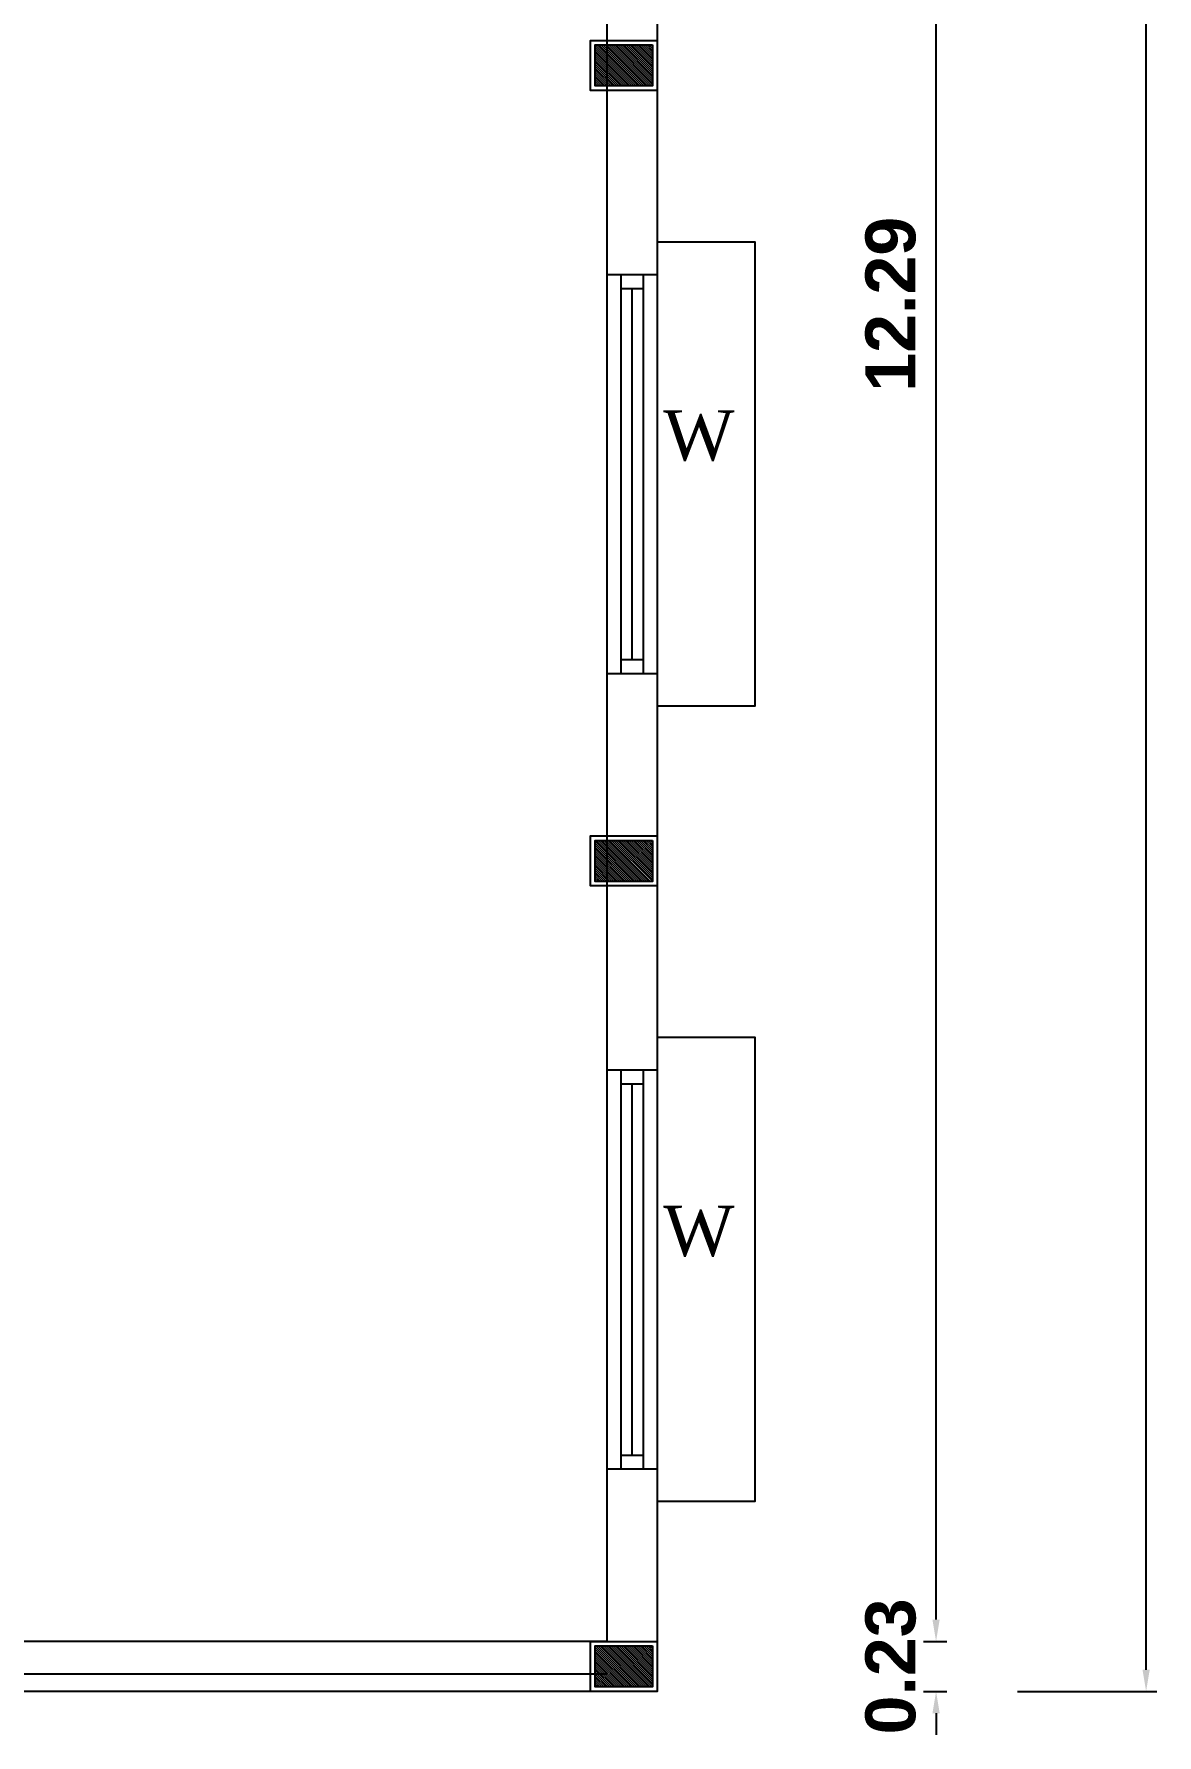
# Model space of a CAD drawing. Header units: metres. Extents: x -54 to 177, y -43 to 77.
# Drawn here: x 25.42 to 30.58, y 30.05 to 37.87 of the extents above; entities that cross this region are included whole.
import ezdxf
from ezdxf.lldxf.tags import DXFTag

# ---------------------------------------------------------------- set-up
doc = ezdxf.new("R2010")
doc.units = ezdxf.units.M
doc.header["$LTSCALE"] = 2
doc.header["$MEASUREMENT"] = 0
doc.header["$PDMODE"] = 34
doc.header["$PDSIZE"] = -2
doc.layers.add('furni', color=8, linetype='Continuous', lineweight=15)
doc.layers.add('TEXT 01', color=4, linetype='Continuous')
doc.styles.add('ANAND', font='times.ttf')
doc.styles.get("Standard").update_dxf_attribs({"font": 'swisseb.ttf'})
tags = doc.linetypes.add('HIDDEN2', pattern=[4.7625, 3.175, -1.5875]).pattern_tags.tags
tags[6:7] = [DXFTag(74, 4), DXFTag(75, 0), DXFTag(340, '0'), DXFTag(46, 1.0), DXFTag(50, 0.0), DXFTag(44, 0.0), DXFTag(45, 0.0)]
tags[4:5] = [DXFTag(74, 4), DXFTag(75, 0), DXFTag(340, '0'), DXFTag(46, 1.0), DXFTag(50, 0.0), DXFTag(44, 0.0), DXFTag(45, 0.0)]
doc.dimstyles.new('V1', dxfattribs={"dimtxt": 0.23, "dimasz": 0.1, "dimexe": 0.05, "dimexo": 0.0625, "dimgap": 0.09, "dimtad": 1, "dimzin": 0, "dimdsep": 46, "dimtxsty": 'Standard', "dimcen": 0.09, "dimadec": 0, "dimazin": 0, "dimtfac": 1, "dimtix": 1, "dimtofl": 0, "dimtmove": 2, "dimatfit": 0, "dimfxl": 0, "dimtolj": 1, "dimtzin": 0, "dimarcsym": 0})

# ---------------------------------------------------------------- blocks, each defined once
blk = doc.blocks.new('A$C51E41C3B')
at = {"layer": 'furni'}
h = blk.add_hatch(dxfattribs=at)
h.set_pattern_fill('ANSI31', color=256, scale=0.05, style=0)
h.set_pattern_definition([(45, (-138551.890099, -94765.688217), (-0.00441941738242, 0.00441941738242), [])])
h.paths.add_polyline_path([(0.0367, 0.233), (-0.1517, 0.233), (-0.1517, -0.0304), (0.0367, -0.0304)])
at = {"layer": 'TEXT 01'}
for points in [[(-0.1725, 0.2538), (0.0575, 0.2538), (0.0575, -0.0512), (-0.1725, -0.0512)], [(-0.1517, 0.233), (0.0367, 0.233), (0.0367, -0.0304), (-0.1517, -0.0304)]]:
    blk.add_lwpolyline(points, close=True, dxfattribs=at)
blk = doc.blocks.new('*D50')
at = {"color": 0, "lineweight": -2}
for p, q in [((29.5645, 30.5825), (29.5645, 30.6825)), ((29.5063, 30.4825), (29.6145, 30.4825)), ((29.5063, 30.2525), (29.6145, 30.2525)), ((29.5645, 30.1525), (29.5645, 30.0525))]:
    blk.add_line(p, q, dxfattribs=at)
at = {"color": 0}
for points in [[(29.5478, 30.5825), (29.5811, 30.5825), (29.5645, 30.4825)], [(29.5478, 30.1525), (29.5811, 30.1525), (29.5645, 30.2525)]]:
    blk.add_solid(points, dxfattribs=at)
at = {"layer": 'Defpoints', "color": 0}
for p in [(29.4438, 30.4825), (29.5645, 30.4825), (29.4438, 30.2525)]:
    blk.add_point(p, dxfattribs=at)
at = {"color": 0, "insert": (29.3563, 30.3675), "char_height": 0.23, "attachment_point": 5, "rotation": 90}
blk.add_mtext('\\A1;0.23', dxfattribs=at)
blk = doc.blocks.new('*D51')
at = {"color": 0, "lineweight": -2}
for p, q in [((29.5645, 42.7714), (29.6145, 42.7714)), ((29.5645, 30.5825), (29.5645, 42.6714)), ((29.5063, 30.4825), (29.6145, 30.4825))]:
    blk.add_line(p, q, dxfattribs=at)
at = {"color": 0}
for points in [[(29.5478, 42.6714), (29.5811, 42.6714), (29.5645, 42.7714)], [(29.5478, 30.5825), (29.5811, 30.5825), (29.5645, 30.4825)]]:
    blk.add_solid(points, dxfattribs=at)
at = {"layer": 'Defpoints', "color": 0}
for p in [(29.5366, 42.7714), (29.5645, 42.7714), (29.4438, 30.4825)]:
    blk.add_point(p, dxfattribs=at)
at = {"color": 0, "insert": (29.3563, 36.6269), "char_height": 0.23, "attachment_point": 5, "rotation": 90}
blk.add_mtext('\\A1;12.29', dxfattribs=at)
blk = doc.blocks.new('*D53')
at = {"color": 0, "lineweight": -2}
for p, q in [((29.9392, 48.9214), (30.5801, 48.9214)), ((30.5301, 30.3525), (30.5301, 48.8214)), ((29.9392, 30.2525), (30.5801, 30.2525))]:
    blk.add_line(p, q, dxfattribs=at)
at = {"color": 0}
for points in [[(30.5134, 48.8214), (30.5468, 48.8214), (30.5301, 48.9214)], [(30.5134, 30.3525), (30.5468, 30.3525), (30.5301, 30.2525)]]:
    blk.add_solid(points, dxfattribs=at)
at = {"layer": 'Defpoints', "color": 0}
for p in [(29.8767, 48.9214), (30.5301, 48.9214), (29.8767, 30.2525)]:
    blk.add_point(p, dxfattribs=at)
at = {"color": 0, "insert": (30.3219, 39.5869), "char_height": 0.23, "attachment_point": 5, "rotation": 90}
blk.add_mtext('\\A1;18.67', dxfattribs=at)

msp = doc.modelspace()

# ---------------------------------------------------------------- linework, layer by layer
for p, q in [((28.0516, 43.6814), (28.0516, 30.4825)), ((28.0516, 36.764), (28.2816, 36.764)), ((28.1155, 36.764), (28.1155, 34.9307)), ((28.2177, 36.764), (28.2177, 34.9307)), ((28.1155, 36.7001), (28.2177, 36.7001)), ((28.1666, 36.7001), (28.1666, 34.9946)), ((28.1155, 34.9946), (28.2177, 34.9946)), ((28.0516, 34.9307), (28.2816, 34.9307)), ((28.0516, 33.1084), (28.2816, 33.1084)), ((28.1155, 33.1084), (28.1155, 31.2751)), ((28.2177, 33.1084), (28.2177, 31.2751)), ((28.1155, 33.0446), (28.2177, 33.0446)), ((28.1666, 33.0446), (28.1666, 31.339)), ((28.0516, 31.2751), (28.2816, 31.2751)), ((28.1155, 31.339), (28.2177, 31.339)), ((28.0516, 30.4825), (19.6145, 30.4825)), ((28.0516, 30.3325), (19.6145, 30.3325))]:
    msp.add_line(p, q)
msp.add_lwpolyline([(8.4388, 48.9214), (28.2816, 48.9214), (28.2816, 30.2525), (8.4388, 30.2525)], close=True)
at = {"linetype": 'HIDDEN2', "ltscale": 0.025}
for points in [[(28.2816, 36.914), (28.7316, 36.914), (28.7316, 34.7807), (28.2816, 34.7807)], [(28.2816, 33.2584), (28.7316, 33.2584), (28.7316, 31.1251), (28.2816, 31.1251)]]:
    msp.add_lwpolyline(points, dxfattribs=at)

# ---------------------------------------------------------------- block references
at = {"rotation": 270}
for p in [(28.0278, 37.6672), (28.0278, 34.0117), (28.0278, 30.31)]:
    msp.add_blockref('A$C51E41C3B', p, dxfattribs=at)

# ---------------------------------------------------------------- texts
at = {"style": 'ANAND'}
for p in [(28.3098, 35.9102), (28.3098, 32.2547)]:
    msp.add_text('W ', height=0.23, dxfattribs=at).set_placement(p)

# ---------------------------------------------------------------- dimensions: what is measured, and where the dimension line sits
for base, p1, p2, picture, middle in [((30.5301, 48.9214), (29.8767, 30.2525), (29.8767, 48.9214), '*D53', (30.3219, 39.5869)), ((29.5645, 42.7714), (29.4438, 30.4825), (29.5366, 42.7714), '*D51', (29.3563, 36.6269)), ((29.5645, 30.4825), (29.4438, 30.2525), (29.4438, 30.4825), '*D50', (29.3563, 30.3675))]:
    dim = msp.add_linear_dim(base=base, p1=p1, p2=p2, angle=90, dimstyle='V1', override={"dimfxl": 12, "dimfxlon": 1, "dimarcsym": 1})
    dim.commit()
    dim.dimension.update_dxf_attribs({"geometry": picture, "text_midpoint": middle})

doc.saveas('drawing.dxf')
